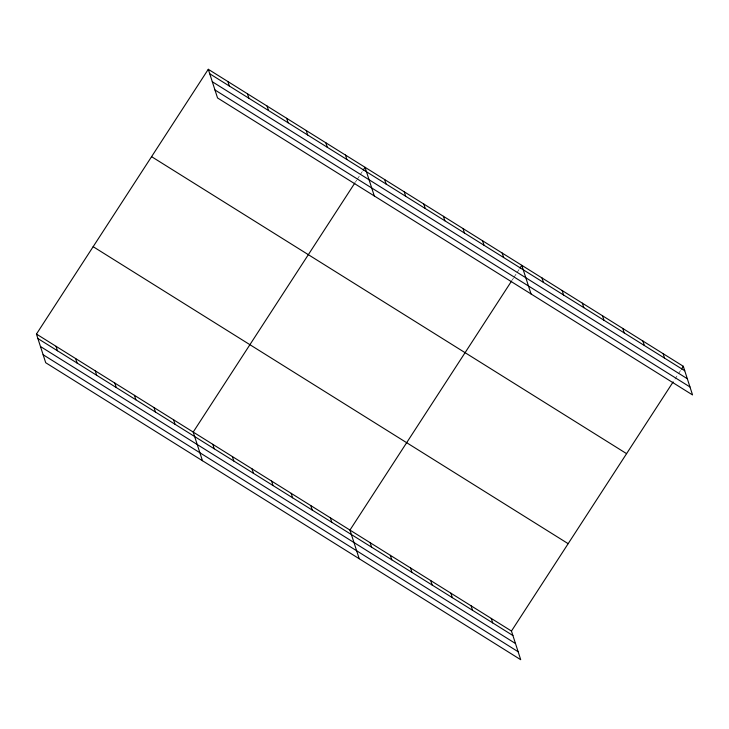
<?xml version="1.0" encoding="UTF-8"?>
<svg xmlns="http://www.w3.org/2000/svg" width="729" height="729" viewBox="0 0 729 729"><rect width="100%" height="100%" fill="white"/><g stroke="black" fill="none" stroke-linecap="round" stroke-linejoin="round"><path stroke-width="0.55" stroke-dasharray="3.65 2.73" d="M355.488 182.013L356.681 180.172M357.283 179.252L359.67 175.571M360.263 174.65L362.65 170.969M512.241 280.018L513.435 278.177M514.027 277.257L516.414 273.575M517.016 272.655L519.403 268.974M674.936 379.153L677.915 374.551M678.517 373.631L680.904 369.949"/><path stroke-width="1.09" d="M36.45 334.064L511.457 631.05L520.716 659.709L45.708 362.723L36.45 334.064L208.284 69.291L683.292 366.277L692.55 394.936L217.543 97.95L208.284 69.291M354.895 182.933L193.203 432.069L202.462 460.728M363.252 170.048L365.038 167.296L374.296 195.955M511.64 280.938L349.956 530.074L359.215 558.733M519.996 268.062L521.791 265.301L531.049 293.96M511.457 631.05L673.14 381.914M681.497 369.038L683.292 366.277M209.733 73.766L684.741 370.751M212.312 81.748L687.319 378.734M214.964 89.968L689.971 386.962M151.577 156.662L626.585 453.648M93.157 246.684L568.164 543.67M37.899 338.538L512.897 635.524M40.478 346.521L515.476 643.507M43.129 354.741L518.137 651.735M663.108 353.656L664.547 358.13M642.914 341.035L644.363 345.51M622.73 328.405L624.179 332.889M602.537 315.785L603.986 320.268M582.353 303.164L583.801 307.647M562.168 290.543L563.608 295.026M541.975 277.922L543.424 282.396M502.199 253.045L503.639 257.528M482.598 240.798L484.047 245.281M463.006 228.551L464.455 233.025M443.414 216.294L444.863 220.778M423.822 204.047L425.271 208.521M404.231 191.791L405.67 196.274M384.63 179.544L386.078 184.027M345.446 155.04L346.895 159.523M491.264 618.429L492.713 622.903M325.854 142.793L327.294 147.276M471.08 605.808L472.529 610.282M306.253 130.546L307.702 135.02M450.896 593.178L452.335 597.662M286.661 118.289L288.11 122.773M430.702 580.557L432.151 585.041M267.069 106.042L268.518 110.516M410.518 567.937L411.967 572.42M247.477 93.786L248.926 98.269M390.325 555.316L391.774 559.799M227.885 81.539L229.325 86.022M370.141 542.695L371.59 547.169M330.355 517.818L331.804 522.301M310.764 505.571L312.212 510.054M291.172 493.323L292.621 497.798M271.58 481.067L273.02 485.55M251.979 468.82L253.428 473.294M232.387 456.564L233.836 461.047M212.795 444.316L214.244 448.8M173.611 419.813L175.051 424.296M154.01 407.566L155.459 412.049M134.418 395.318L135.867 399.793M114.827 383.062L116.275 387.546M95.235 370.815L96.675 375.289M75.634 358.559L77.083 363.042M56.042 346.311L57.491 350.795"/></g></svg>
